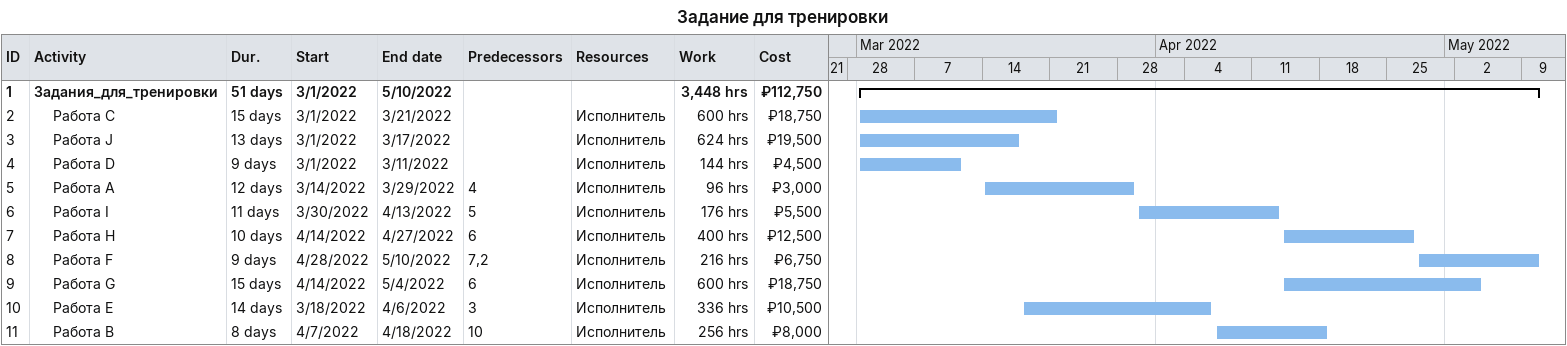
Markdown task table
Задание для тренировки

| ID | Level | Task | Duration | Start | Finish | Predecessors | Resources | Work (h) | Cost (₽) |
|---|---|---|---|---|---|---|---|---|---|
| 1 | 1 | **Задания_для_тренировки** | 51d | 2022-03-01 | 2022-05-10 |  |  | 3448 | 112750 |
| 2 | 2 | Работа C | 15d | 2022-03-01 | 2022-03-21 |  | Исполнитель | 600 | 18750 |
| 3 | 2 | Работа J | 13d | 2022-03-01 | 2022-03-17 |  | Исполнитель | 624 | 19500 |
| 4 | 2 | Работа D | 9d | 2022-03-01 | 2022-03-11 |  | Исполнитель | 144 | 4500 |
| 5 | 2 | Работа A | 12d | 2022-03-14 | 2022-03-29 | 4 | Исполнитель | 96 | 3000 |
| 6 | 2 | Работа I | 11d | 2022-03-30 | 2022-04-13 | 5 | Исполнитель | 176 | 5500 |
| 7 | 2 | Работа H | 10d | 2022-04-14 | 2022-04-27 | 6 | Исполнитель | 400 | 12500 |
| 8 | 2 | Работа F | 9d | 2022-04-28 | 2022-05-10 | 7, 2 | Исполнитель | 216 | 6750 |
| 9 | 2 | Работа G | 15d | 2022-04-14 | 2022-05-04 | 6 | Исполнитель | 600 | 18750 |
| 10 | 2 | Работа E | 14d | 2022-03-18 | 2022-04-06 | 3 | Исполнитель | 336 | 10500 |
| 11 | 2 | Работа B | 8d | 2022-04-07 | 2022-04-18 | 10 | Исполнитель | 256 | 8000 |
